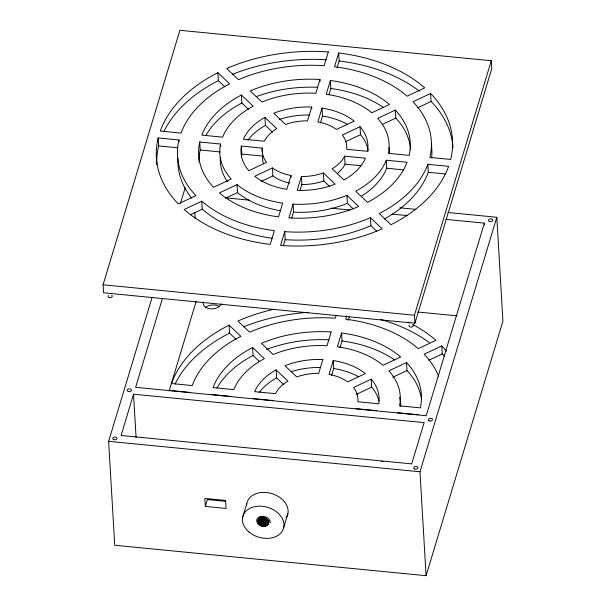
<?xml version="1.0" encoding="UTF-8"?>
<svg xmlns="http://www.w3.org/2000/svg" width="606" height="606" viewBox="0 0 606 606"><rect width="100%" height="100%" fill="white"/><g stroke="black" fill="none" stroke-linecap="round" stroke-linejoin="round"><path stroke-width="0.91" d="M103.081 284.797L179.914 30.3L491.269 60.744L491.739 68.736L414.905 323.233L103.55 292.789L103.081 284.797L414.436 315.234L491.269 60.744M447.902 212.501L496.822 217.281L502.919 321.203L426.086 575.7L114.731 545.256L108.626 441.335L152.106 297.334M180.543 203.139L185.194 187.746M133.54 394.203L121.079 435.472L411.679 463.885L424.139 422.617L133.54 394.203L136.085 437.464M162.37 298.713L135.623 387.325L426.215 415.731L484.368 223.144L445.804 219.372M169.097 391.029L196.124 301.515M291.009 175.482L286.835 189.314A63.569 41.617 -3.4 0 1 254.717 176.278L272.427 167.938A42.382 27.747 -3.4 0 0 291.009 175.482L291.115 177.263M311.673 107.057L307.492 120.889A42.382 27.747 -3.4 0 0 285.547 124.472L273.745 113.254A63.569 41.617 -3.4 0 1 311.673 107.057L311.772 108.838M319.991 79.492L315.832 93.271A84.757 55.494 -3.4 0 0 261.974 102.058L250.217 90.877A105.944 69.364 -3.4 0 1 319.991 79.492L320.097 81.265M284.737 231.666L280.578 245.438A148.326 97.111 -3.4 0 0 382.174 228.856L370.425 217.683A127.139 83.242 -3.4 0 1 284.737 231.666L285.206 239.665L283.381 245.688M293.054 204.116L288.888 217.895A105.944 69.364 -3.4 0 0 358.669 206.51L346.912 195.329A84.757 55.494 -3.4 0 1 293.054 204.116L293.524 212.115L291.698 218.145M301.387 176.498L297.213 190.329A63.569 41.617 -3.4 0 0 335.141 184.141L323.339 172.915A42.382 27.747 -3.4 0 1 301.387 176.498L301.856 184.489L300.031 190.542M322.051 108.073L317.87 121.904A42.382 27.747 -3.4 0 1 336.459 129.449L354.169 121.117A63.569 41.617 -3.4 0 0 322.051 108.073L322.521 116.072L320.43 122.988M330.376 80.507L326.21 94.286A84.757 55.494 -3.4 0 1 371.826 112.799L389.469 104.497A105.944 69.364 -3.4 0 0 330.376 80.507L330.838 88.499L329.02 94.528M338.686 52.964L334.527 66.736A127.139 83.242 -3.4 0 1 407.103 96.195L424.73 87.893A148.326 97.111 -3.4 0 0 338.686 52.964L339.155 60.964L337.08 67.842M205.328 506.427L204.858 498.435L225.621 500.465L226.091 508.457L205.328 506.427L207.404 499.549L225.455 501.313M242.62 517.372L246.778 503.609M258.012 521.289L258.148 520.849A5.469 4.31 17.4 0 1 258.164 520.319M258.55 519.706L258.671 519.1A5.462 4.318 15.5 0 1 258.671 518.842M336.11 315.612L335.33 318.188A127.139 83.242 -3.4 0 0 249.649 332.179L237.893 321.006A148.326 97.111 -3.4 0 1 274.147 309.227M333.232 360.547L329.058 374.372A42.382 27.747 -3.4 0 1 347.639 381.916L365.35 373.584A63.569 41.617 -3.4 0 0 333.232 360.547L333.701 368.539L331.611 375.455M341.557 332.974L337.398 346.753A84.757 55.494 -3.4 0 1 383.007 365.266L400.649 356.964A105.944 69.364 -3.4 0 0 341.557 332.974L342.026 340.973L339.943 347.859M346.753 315.764L345.715 319.203A127.139 83.242 -3.4 0 1 418.284 348.662L435.911 340.367A148.326 97.111 -3.4 0 0 412.928 324.589M283.782 527.182L287.941 513.418M348.261 320.316L349.298 316.877M426.086 575.7L419.981 471.779L496.822 217.281M201.783 201.192L184.156 209.494A148.326 97.111 -3.4 0 0 270.2 244.423L274.351 230.651A127.139 83.242 -3.4 0 1 201.783 201.192L202.252 209.191A127.139 83.242 -3.4 0 0 272.208 238.294M237.06 184.588L219.417 192.897A105.944 69.364 -3.4 0 0 278.51 216.88L282.669 203.101A84.757 55.494 -3.4 0 1 237.06 184.588L237.529 192.579A84.757 55.494 -3.4 0 0 280.623 210.714M360.04 126.692L342.329 135.032A42.382 27.747 -3.4 0 1 346.67 149.281L367.539 151.318A63.569 41.617 -3.4 0 0 360.04 126.692L360.509 134.691A63.569 41.617 -3.4 0 1 368.19 151.046M395.339 110.072L377.697 118.382A84.757 55.494 -3.4 0 1 388.348 153.356L409.133 155.386A105.944 69.364 -3.4 0 0 395.339 110.072L395.809 118.072A105.944 69.364 -3.4 0 1 410.633 149.788M430.601 93.475L412.974 101.778A127.139 83.242 -3.4 0 1 429.912 157.424L450.69 159.454A148.326 97.111 -3.4 0 0 430.601 93.475L431.071 101.467A148.326 97.111 -3.4 0 1 452.97 147.75M190.504 214.721L202.252 209.191M225.765 198.117L237.529 192.579M261.088 181.489L272.897 175.929A42.382 27.747 -3.4 0 0 289.706 183.118M345.329 141.834L360.509 134.691M382.363 124.397L395.809 118.072M417.64 107.792L431.071 101.467M371.22 379.167L353.51 387.499A42.382 27.747 -3.4 0 1 357.851 401.755L378.72 403.793A63.569 41.617 -3.4 0 0 371.22 379.167L371.69 387.158A63.569 41.617 -3.4 0 1 378.879 400.786M406.52 362.547L388.878 370.849A84.757 55.494 -3.4 0 1 399.528 405.831L420.322 407.861A105.944 69.364 -3.4 0 0 406.52 362.547L406.99 370.539A105.944 69.364 -3.4 0 1 421.556 399.725M446.455 351.139A148.326 97.111 -3.4 0 0 441.782 345.943L424.155 354.245A127.139 83.242 -3.4 0 1 438.57 376.129M356.51 394.301L371.69 387.158M392.711 377.265L406.99 370.539M428.821 360.259L442.251 353.942L441.782 345.943M257.133 519.031A5.378 3.954 16.8 0 1 259.732 517.274C263.352 516.395 268.647 518.691 268.519 522.758A5.431 3.992 16.8 0 1 263.413 526.334L262.087 526.213A5.795 4.265 16.8 0 1 259.966 525.485A6.378 4.689 16.8 0 1 257.133 519.175M158.196 137.933L178.967 139.963A127.139 83.242 -3.4 0 0 195.912 195.617L178.285 203.911A148.326 97.111 -3.4 0 1 158.196 137.933L158.666 145.932A148.326 97.111 -3.4 0 0 156.81 164.771M199.745 142.001L220.539 144.031A84.757 55.494 -3.4 0 0 231.189 179.005L213.547 187.315A105.944 69.364 -3.4 0 1 199.745 142.001L200.215 149.993A105.944 69.364 -3.4 0 0 199.101 161.893M241.347 146.069L262.216 148.106A42.382 27.747 -3.4 0 0 266.557 162.355L248.846 170.695A63.569 41.617 -3.4 0 1 241.347 146.069L241.817 154.06A63.569 41.617 -3.4 0 0 241.476 156.825M344.594 156.159L365.456 158.196A63.569 41.617 -3.4 0 1 343.943 179.99L332.141 168.771A42.382 27.747 -3.4 0 0 344.594 156.159L345.064 164.158A42.382 27.747 -3.4 0 1 337.853 173.036M386.272 160.234L407.058 162.264A105.944 69.364 -3.4 0 1 367.478 202.359L355.714 191.185A84.757 55.494 -3.4 0 0 386.272 160.234L386.742 168.226A84.757 55.494 -3.4 0 1 361.57 196.071M427.836 164.302L448.614 166.332A148.326 97.111 -3.4 0 1 390.976 224.705L379.227 213.539A127.139 83.242 -3.4 0 0 427.836 164.302L428.306 172.293A127.139 83.242 -3.4 0 1 384.416 219.001M158.666 145.932L177.634 147.788M200.215 149.993L220.107 151.939M241.817 154.06L262.686 156.098A42.382 27.747 -3.4 0 0 263.383 163.469M345.064 164.158L361.396 165.749M386.742 168.226L403.914 169.907M428.306 172.293L445.471 173.967M399.93 207.805L415.921 209.373M225.743 197.859L249.255 200.154M331.073 208.161L349.882 209.994M392.203 214.138L407.247 215.607M417.579 311.999L457.083 315.855M169.377 390.408L190.155 392.438M210.933 394.468L231.719 396.498M252.535 398.536L273.397 400.574M355.775 408.633L376.644 410.671M397.453 412.709L418.238 414.739M108.626 441.335L419.981 471.779M264.663 522.41L264.761 522.425A5.462 3.742 13.7 0 0 268.625 521.312M217.91 72.682L229.659 83.848A127.139 83.242 -3.4 0 0 181.05 133.085L160.272 131.055A148.326 97.111 -3.4 0 1 217.91 72.682L218.38 80.674L224.902 86.878M241.408 95.028L253.172 106.201A84.757 55.494 -3.4 0 0 222.614 137.153L201.828 135.123A105.944 69.364 -3.4 0 1 241.408 95.028L241.877 103.02L248.415 109.231M264.943 117.397L276.745 128.616A42.382 27.747 -3.4 0 0 264.292 141.228L243.423 139.191A63.569 41.617 -3.4 0 1 264.943 117.397L265.405 125.389L272.624 132.244M323.339 172.915L323.809 180.914L329.709 186.519M346.912 195.329L347.382 203.321L353.26 208.911M370.425 217.683L370.887 225.674L376.765 231.265M229.091 325.149L240.84 336.322A127.139 83.242 -3.4 0 0 192.231 385.56L171.453 383.53A148.326 97.111 -3.4 0 1 229.091 325.149L229.56 333.149L236.082 339.352M252.588 347.496L264.352 358.676A84.757 55.494 -3.4 0 0 233.795 389.62L213.009 387.59A105.944 69.364 -3.4 0 1 252.588 347.496L253.058 355.487L259.595 361.699M276.124 369.865L287.926 381.091A42.382 27.747 -3.4 0 0 275.472 393.695L254.611 391.658A63.569 41.617 -3.4 0 1 276.124 369.865L276.594 377.864L283.805 384.719M484.368 223.144L484.474 225.023M414.436 315.234L414.905 323.233M272.427 167.938L272.897 175.929M262.216 148.106L262.686 156.098M220.539 144.031L220.698 146.697M194.814 212.6L195.147 218.243M178.967 139.963L179.073 141.743M412.891 324.846A2.121 1.386 -3.4 0 1 412.527 326.672A2.121 1.386 -3.4 0 1 409.747 326.778A2.121 1.386 -3.4 0 1 409.353 324.983M111.784 295.311A2.121 1.386 -3.4 0 1 111.656 297.175A2.121 1.386 -3.4 0 1 108.822 297.379A2.121 1.386 -3.4 0 1 108.376 295.554M163.908 131.525A148.326 97.111 -3.4 0 1 218.38 80.674M232.25 74.402A148.326 97.111 -3.4 0 1 326.096 59.767M339.155 60.964A148.326 97.111 -3.4 0 1 419.466 91.188M205.767 135.699A105.944 69.364 -3.4 0 1 241.877 103.02M256.232 96.665A105.944 69.364 -3.4 0 1 317.771 87.332M330.838 88.499A105.944 69.364 -3.4 0 1 383.477 107.527M247.945 140.191A63.569 41.617 -3.4 0 1 265.405 125.389M279.245 119.443A63.569 41.617 -3.4 0 1 309.348 114.981M322.521 116.072A63.569 41.617 -3.4 0 1 346.92 124.033M431.283 144.099A127.139 83.242 -3.4 0 1 431.639 157.992M370.887 225.674A127.139 83.242 -3.4 0 1 285.206 239.665M191.572 198.086A127.139 83.242 -3.4 0 1 177.975 158.174M389.052 147.622A84.757 55.494 -3.4 0 1 389.582 154.015M347.382 203.321A84.757 55.494 -3.4 0 1 293.524 212.115M227.439 181.694A84.757 55.494 -3.4 0 1 220.296 157.53M323.809 180.914A42.382 27.747 -3.4 0 1 301.856 184.489M221.19 303.773A9.113 5.969 -3.4 0 1 210.479 308.81A9.113 5.969 -3.4 0 1 203.343 302.023M205.358 307.643A9.113 5.969 -3.4 0 1 219.516 306.681M408.005 322.066A148.326 97.111 -3.4 0 1 409.664 322.892M175.096 383.992A148.326 97.111 -3.4 0 1 229.56 333.149M243.43 326.876A148.326 97.111 -3.4 0 1 308.416 312.332M380.727 319.521A148.326 97.111 -3.4 0 1 429.146 342.526M442.251 353.942A148.326 97.111 -3.4 0 1 444.652 356.51M216.948 388.173A105.944 69.364 -3.4 0 1 253.058 355.487M266.61 349.435A105.944 69.364 -3.4 0 1 328.952 339.807M342.026 340.973A105.944 69.364 -3.4 0 1 394.657 360.002M259.126 392.658A63.569 41.617 -3.4 0 1 276.594 377.864M291.281 371.637A63.569 41.617 -3.4 0 1 320.529 367.448M333.701 368.539A63.569 41.617 -3.4 0 1 358.101 376.508M399.657 397.392A84.757 55.494 -3.4 0 1 400.771 406.482M246.597 505.056A21.187 15.574 16.8 0 1 272.261 493.738A21.187 15.574 16.8 0 1 286.229 517.66M268.837 522.448A5.462 4.287 19.4 0 1 266.769 524.682M258.315 520.334A5.462 4.287 19.4 0 1 263.315 516.312M266.163 523.826A5.462 3.742 20.7 0 1 258.709 519.539A5.462 4.303 16.4 0 1 258.679 519.1M258.724 518.842A5.462 4.303 17.4 0 1 258.739 518.418M264.625 522.289A5.462 3.939 22.9 0 1 263.14 521.895M263.155 521.857A5.462 4.022 23.8 0 1 259.315 517.888M268.246 520.092A5.462 3.734 13.8 0 1 265.148 520.554M265.148 520.44A5.462 3.871 22.5 0 1 260.686 517.903M260.565 517.948A5.462 4.242 21.4 0 1 260.292 517.524M267.004 519.084A5.462 4.106 10 0 1 261.421 517.547M265.027 521.198A5.462 4.272 19.7 0 1 259.906 517.827M268.882 520.478A5.462 3.947 23.4 0 1 265.193 521.402M263.413 526.379A5.462 4.272 19.2 0 1 257.944 521.281M259.11 518.228A5.462 4.257 20.5 0 1 259.073 517.85M266.716 522.796A5.462 4.272 19.8 0 1 258.989 518.221M268.966 521.766A5.462 3.795 21 0 1 267.049 523.22M258.815 519.031A5.462 3.795 21 0 1 258.762 518.524M258.535 519.539A5.462 4.287 17.8 0 1 258.557 519.009M265.557 519.448A5.462 4.28 19.2 0 1 261.292 517.357M267.61 519.539A5.462 3.954 23.4 0 1 265.572 519.592M264.981 517.948A5.462 4.287 18.7 0 1 264.375 517.774M263.451 524.546A5.462 4.25 21.1 0 1 258.504 519.698M263.966 524.584A5.462 3.871 22.8 0 1 263.459 524.485M268.753 522.599A5.462 3.909 23.1 0 1 263.996 524.864M263.489 517.35A5.462 3.712 15.8 0 1 266.223 518.266M268.405 520.312A5.462 3.712 15.8 0 1 268.625 520.759M257.997 521.183A5.462 4.053 10.2 0 1 263.231 517.524M259.497 516.963A6.999 5.325 12.8 0 1 266.92 517.524A6.999 5.325 12.8 0 1 270.223 523.001M268.594 522.766A5.462 3.742 13.9 0 1 266.019 525.705M266.049 525.735A5.462 3.765 21 0 1 263.572 525.841M263.572 525.872A5.462 3.969 23.2 0 1 263.065 525.773M263.072 525.705A5.462 4.083 24 0 1 258.194 521.016M263.004 525.47A6.999 5.098 21.9 0 1 259.61 523.804M263.012 524.478A6.817 4.977 21.9 0 1 262.481 524.304M261.898 522.008A7.136 5.242 22 0 1 261.413 521.743M263.481 521.577A6.992 5.371 13.7 0 1 261.512 520.789M381.303 461.492A6.568 4.825 16.8 0 1 383.06 461.477M328.308 51.949L324.149 65.721A127.139 83.242 -3.4 0 0 238.461 79.704L226.712 68.531A148.326 97.111 -3.4 0 1 328.308 51.949M322.854 359.532L318.68 373.357A42.382 27.747 -3.4 0 0 296.728 376.94L284.926 365.721A63.569 41.617 -3.4 0 1 322.854 359.532M331.179 331.959L327.013 345.738A84.757 55.494 -3.4 0 0 273.154 354.533L261.398 343.352A105.944 69.364 -3.4 0 1 331.179 331.959M248.93 531.924A21.187 15.574 16.8 0 0 283.419 528.621A21.187 15.574 16.8 0 0 257.262 506.268A21.187 15.574 16.8 0 0 248.93 531.924M128.366 391.506A2.121 1.386 -3.4 0 0 131.51 390.158A2.121 1.386 -3.4 0 0 128.305 389.097A2.121 1.386 -3.4 0 0 128.366 391.506M489.565 221.463A2.121 1.386 -3.4 0 0 492.708 220.122A2.121 1.386 -3.4 0 0 489.504 219.061A2.121 1.386 -3.4 0 0 489.565 221.463M429.343 420.928A2.121 1.386 -3.4 0 0 432.487 419.587A2.121 1.386 -3.4 0 0 429.283 418.526A2.121 1.386 -3.4 0 0 429.343 420.928M414.807 469.074A2.121 1.386 -3.4 0 0 417.951 467.734A2.121 1.386 -3.4 0 0 414.746 466.673A2.121 1.386 -3.4 0 0 414.807 469.074M113.83 439.653A2.121 1.386 -3.4 0 0 116.973 438.305A2.121 1.386 -3.4 0 0 113.769 437.252A2.121 1.386 -3.4 0 0 113.83 439.653"/></g></svg>
